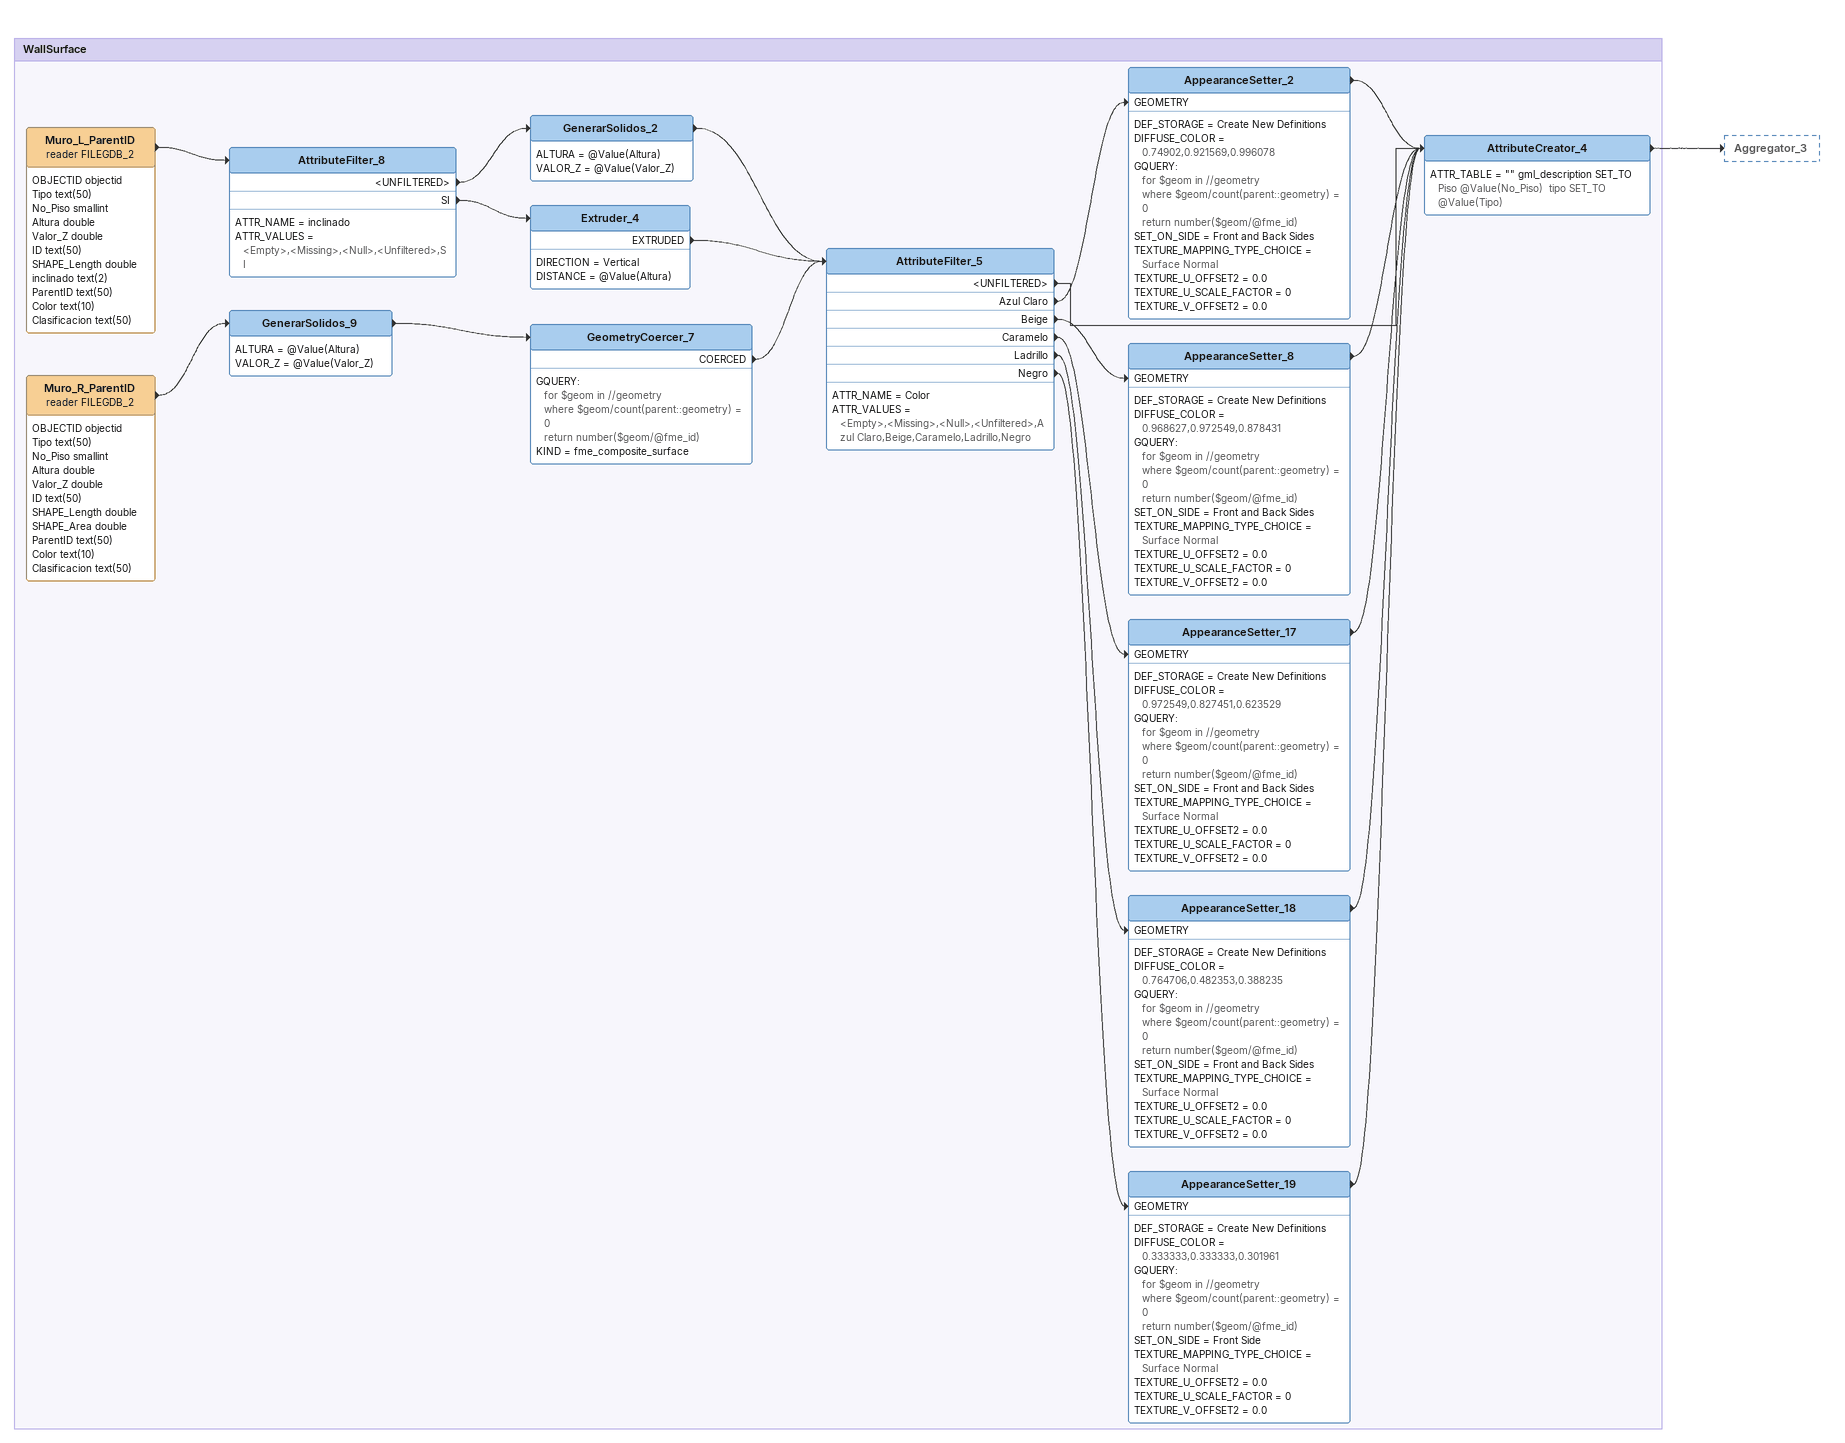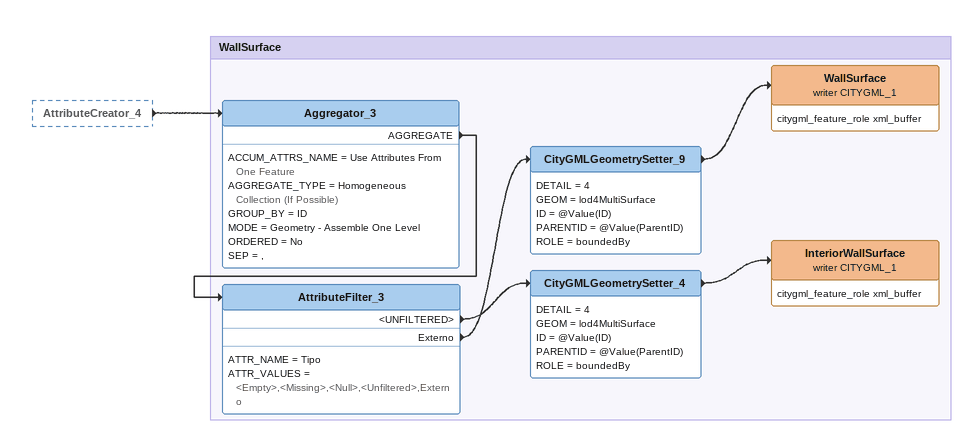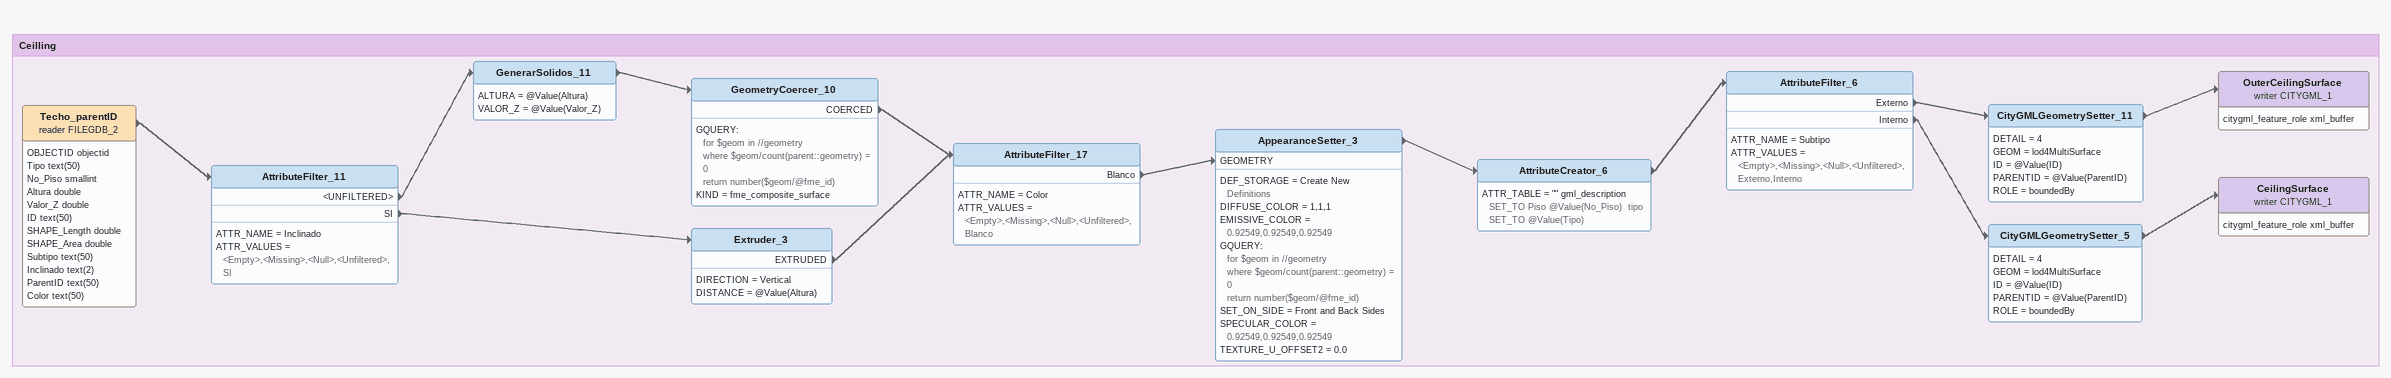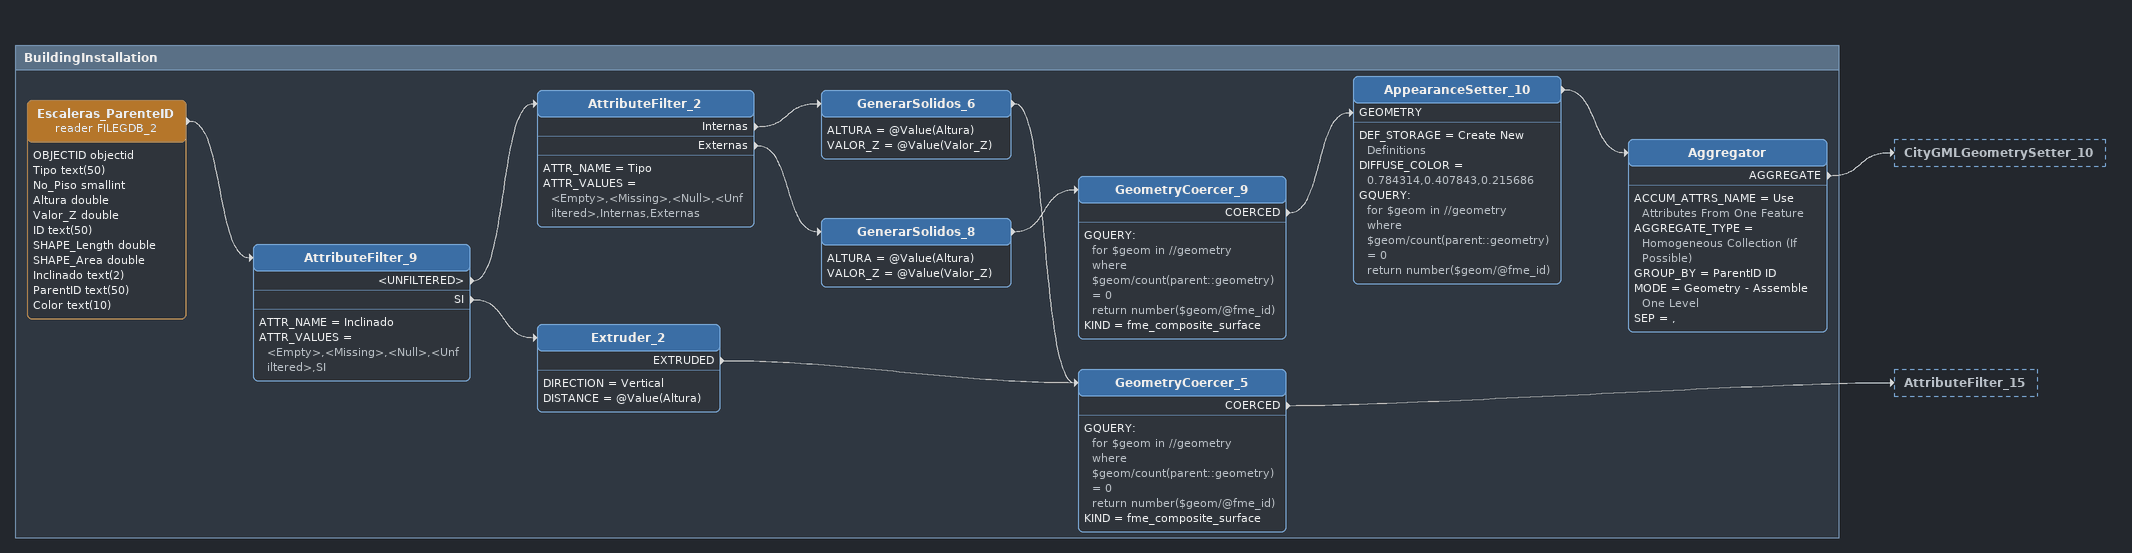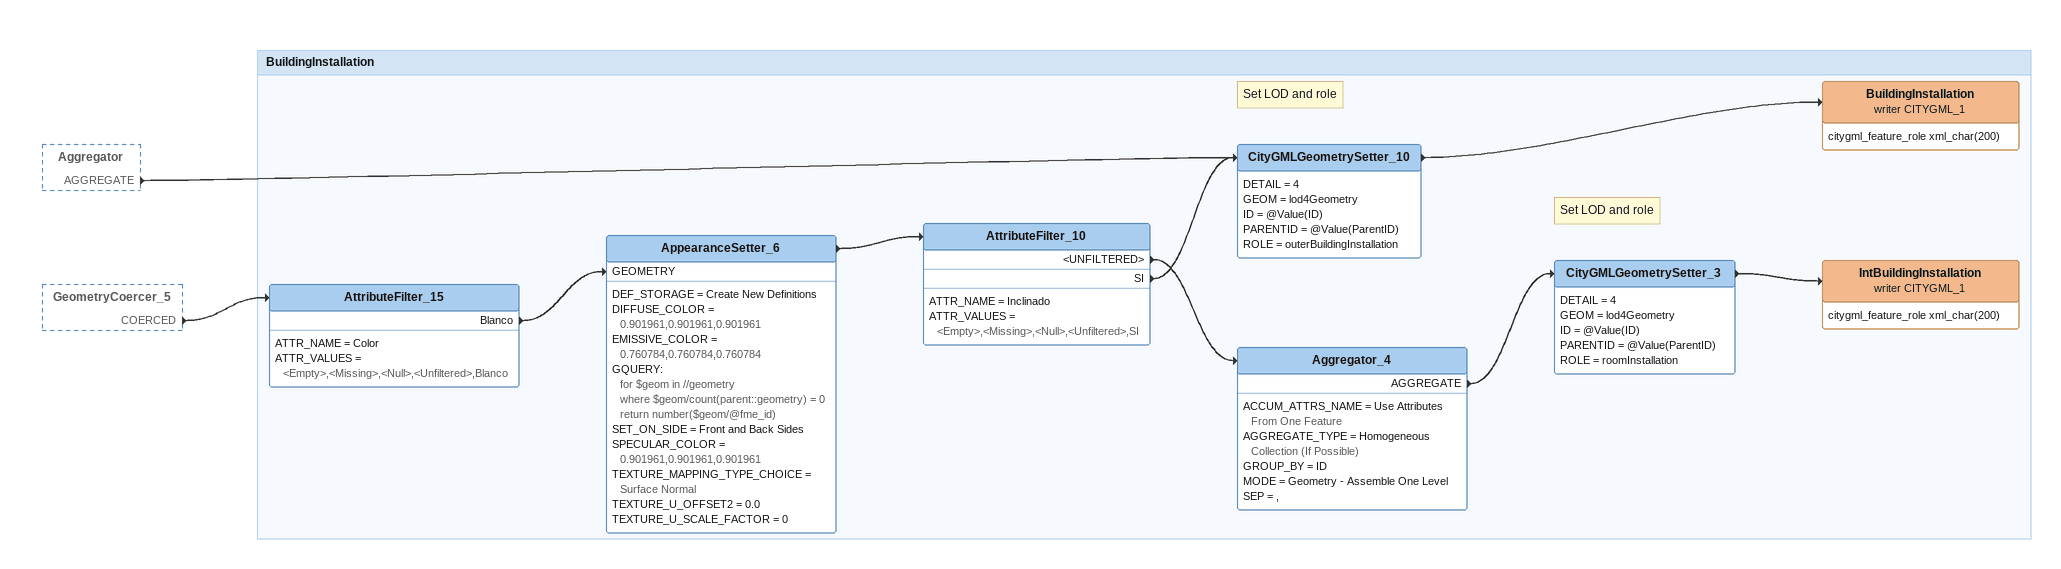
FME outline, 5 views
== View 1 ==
Bookmark: WallSurface
Muro_L_ParentID (reader FILEGDB_2)
    attributes: OBJECTID objectid, Tipo text(50), No_Piso smallint, Altura double, Valor_Z double, ID text(50), SHAPE_Length double, inclinado text(2), ParentID text(50), Color text(10), Clasificacion text(50)
    -> AttributeFilter_8
AttributeFilter_8
    ATTR_NAME = inclinado
    ATTR_VALUES = <Empty>,<Missing>,<Null>,<Unfiltered>,SI
    <UNFILTERED> -> GenerarSolidos_2
    SI -> Extruder_4
GenerarSolidos_2
    ALTURA = @Value(Altura)
    VALOR_Z = @Value(Valor_Z)
    -> AttributeFilter_5
Extruder_4
    DIRECTION = Vertical
    DISTANCE = @Value(Altura)
    EXTRUDED -> AttributeFilter_5
Muro_R_ParentID (reader FILEGDB_2)
    attributes: OBJECTID objectid, Tipo text(50), No_Piso smallint, Altura double, Valor_Z double, ID text(50), SHAPE_Length double, SHAPE_Area double, ParentID text(50), Color text(10), Clasificacion text(50)
    -> GenerarSolidos_9
GenerarSolidos_9
    ALTURA = @Value(Altura)
    VALOR_Z = @Value(Valor_Z)
    -> GeometryCoercer_7
GeometryCoercer_7
    GQUERY:
      for $geom in //geometry
      where $geom/count(parent::geometry) = 0
      return number($geom/@fme_id)
    KIND = fme_composite_surface
    COERCED -> AttributeFilter_5
AttributeFilter_5
    ATTR_NAME = Color
    ATTR_VALUES = <Empty>,<Missing>,<Null>,<Unfiltered>,Azul Claro,Beige,Caramelo,Ladrillo,Negro
    <UNFILTERED> -> AttributeCreator_4
    Azul Claro -> AppearanceSetter_2 [GEOMETRY]
    Beige -> AppearanceSetter_8 [GEOMETRY]
    Caramelo -> AppearanceSetter_17 [GEOMETRY]
    Ladrillo -> AppearanceSetter_18 [GEOMETRY]
    Negro -> AppearanceSetter_19 [GEOMETRY]
AppearanceSetter_2
    DEF_STORAGE = Create New Definitions
    DIFFUSE_COLOR = 0.74902,0.921569,0.996078
    GQUERY:
      for $geom in //geometry
      where $geom/count(parent::geometry) = 0
      return number($geom/@fme_id)
    SET_ON_SIDE = Front and Back Sides
    TEXTURE_MAPPING_TYPE_CHOICE = Surface Normal
    TEXTURE_U_OFFSET2 = 0.0
    TEXTURE_U_SCALE_FACTOR = 0
    TEXTURE_V_OFFSET2 = 0.0
    -> AttributeCreator_4
AppearanceSetter_8
    DEF_STORAGE = Create New Definitions
    DIFFUSE_COLOR = 0.968627,0.972549,0.878431
    GQUERY:
      for $geom in //geometry
      where $geom/count(parent::geometry) = 0
      return number($geom/@fme_id)
    SET_ON_SIDE = Front and Back Sides
    TEXTURE_MAPPING_TYPE_CHOICE = Surface Normal
    TEXTURE_U_OFFSET2 = 0.0
    TEXTURE_U_SCALE_FACTOR = 0
    TEXTURE_V_OFFSET2 = 0.0
    -> AttributeCreator_4
AppearanceSetter_17
    DEF_STORAGE = Create New Definitions
    DIFFUSE_COLOR = 0.972549,0.827451,0.623529
    GQUERY:
      for $geom in //geometry
      where $geom/count(parent::geometry) = 0
      return number($geom/@fme_id)
    SET_ON_SIDE = Front and Back Sides
    TEXTURE_MAPPING_TYPE_CHOICE = Surface Normal
    TEXTURE_U_OFFSET2 = 0.0
    TEXTURE_U_SCALE_FACTOR = 0
    TEXTURE_V_OFFSET2 = 0.0
    -> AttributeCreator_4
AppearanceSetter_18
    DEF_STORAGE = Create New Definitions
    DIFFUSE_COLOR = 0.764706,0.482353,0.388235
    GQUERY:
      for $geom in //geometry
      where $geom/count(parent::geometry) = 0
      return number($geom/@fme_id)
    SET_ON_SIDE = Front and Back Sides
    TEXTURE_MAPPING_TYPE_CHOICE = Surface Normal
    TEXTURE_U_OFFSET2 = 0.0
    TEXTURE_U_SCALE_FACTOR = 0
    TEXTURE_V_OFFSET2 = 0.0
    -> AttributeCreator_4
AppearanceSetter_19
    DEF_STORAGE = Create New Definitions
    DIFFUSE_COLOR = 0.333333,0.333333,0.301961
    GQUERY:
      for $geom in //geometry
      where $geom/count(parent::geometry) = 0
      return number($geom/@fme_id)
    SET_ON_SIDE = Front Side
    TEXTURE_MAPPING_TYPE_CHOICE = Surface Normal
    TEXTURE_U_OFFSET2 = 0.0
    TEXTURE_U_SCALE_FACTOR = 0
    TEXTURE_V_OFFSET2 = 0.0
    -> AttributeCreator_4
AttributeCreator_4
    ATTR_TABLE = "" gml_description SET_TO Piso @Value(No_Piso)  tipo SET_TO @Value(Tipo)
    -> Aggregator_3

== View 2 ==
AttributeCreator_4 [outside]
    -> Aggregator_3

Bookmark: WallSurface
Aggregator_3
    ACCUM_ATTRS_NAME = Use Attributes From One Feature
    AGGREGATE_TYPE = Homogeneous Collection (If Possible)
    GROUP_BY = ID
    MODE = Geometry - Assemble One Level
    ORDERED = No
    SEP = ,
    AGGREGATE -> AttributeFilter_3
AttributeFilter_3
    ATTR_NAME = Tipo
    ATTR_VALUES = <Empty>,<Missing>,<Null>,<Unfiltered>,Externo
    <UNFILTERED> -> CityGMLGeometrySetter_4
    Externo -> CityGMLGeometrySetter_9
CityGMLGeometrySetter_9
    DETAIL = 4
    GEOM = lod4MultiSurface
    ID = @Value(ID)
    PARENTID = @Value(ParentID)
    ROLE = boundedBy
    -> WallSurface (writer CITYGML_1)
WallSurface (writer CITYGML_1)
    attributes: citygml_feature_role xml_buffer
CityGMLGeometrySetter_4
    DETAIL = 4
    GEOM = lod4MultiSurface
    ID = @Value(ID)
    PARENTID = @Value(ParentID)
    ROLE = boundedBy
    -> InteriorWallSurface (writer CITYGML_1)
InteriorWallSurface (writer CITYGML_1)
    attributes: citygml_feature_role xml_buffer

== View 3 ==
Bookmark: Ceilling
Techo_parentID (reader FILEGDB_2)
    attributes: OBJECTID objectid, Tipo text(50), No_Piso smallint, Altura double, Valor_Z double, ID text(50), SHAPE_Length double, SHAPE_Area double, Subtipo text(50), Inclinado text(2), ParentID text(50), Color text(50)
    -> AttributeFilter_11
AttributeFilter_11
    ATTR_NAME = Inclinado
    ATTR_VALUES = <Empty>,<Missing>,<Null>,<Unfiltered>,SI
    <UNFILTERED> -> GenerarSolidos_11
    SI -> Extruder_3
GenerarSolidos_11
    ALTURA = @Value(Altura)
    VALOR_Z = @Value(Valor_Z)
    -> GeometryCoercer_10
GeometryCoercer_10
    GQUERY:
      for $geom in //geometry
      where $geom/count(parent::geometry) = 0
      return number($geom/@fme_id)
    KIND = fme_composite_surface
    COERCED -> AttributeFilter_17
Extruder_3
    DIRECTION = Vertical
    DISTANCE = @Value(Altura)
    EXTRUDED -> AttributeFilter_17
AttributeFilter_17
    ATTR_NAME = Color
    ATTR_VALUES = <Empty>,<Missing>,<Null>,<Unfiltered>,Blanco
    Blanco -> AppearanceSetter_3 [GEOMETRY]
AppearanceSetter_3
    DEF_STORAGE = Create New Definitions
    DIFFUSE_COLOR = 1,1,1
    EMISSIVE_COLOR = 0.92549,0.92549,0.92549
    GQUERY:
      for $geom in //geometry
      where $geom/count(parent::geometry) = 0
      return number($geom/@fme_id)
    SET_ON_SIDE = Front and Back Sides
    SPECULAR_COLOR = 0.92549,0.92549,0.92549
    TEXTURE_U_OFFSET2 = 0.0
    -> AttributeCreator_6
AttributeCreator_6
    ATTR_TABLE = "" gml_description SET_TO Piso @Value(No_Piso)  tipo SET_TO @Value(Tipo)
    -> AttributeFilter_6
AttributeFilter_6
    ATTR_NAME = Subtipo
    ATTR_VALUES = <Empty>,<Missing>,<Null>,<Unfiltered>,Externo,Interno
    Externo -> CityGMLGeometrySetter_11
    Interno -> CityGMLGeometrySetter_5
CityGMLGeometrySetter_11
    DETAIL = 4
    GEOM = lod4MultiSurface
    ID = @Value(ID)
    PARENTID = @Value(ParentID)
    ROLE = boundedBy
    -> OuterCeilingSurface (writer CITYGML_1)
OuterCeilingSurface (writer CITYGML_1)
    attributes: citygml_feature_role xml_buffer
CityGMLGeometrySetter_5
    DETAIL = 4
    GEOM = lod4MultiSurface
    ID = @Value(ID)
    PARENTID = @Value(ParentID)
    ROLE = boundedBy
    -> CeilingSurface (writer CITYGML_1)
CeilingSurface (writer CITYGML_1)
    attributes: citygml_feature_role xml_buffer

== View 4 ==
Bookmark: BuildingInstallation
Escaleras_ParenteID (reader FILEGDB_2)
    attributes: OBJECTID objectid, Tipo text(50), No_Piso smallint, Altura double, Valor_Z double, ID text(50), SHAPE_Length double, SHAPE_Area double, Inclinado text(2), ParentID text(50), Color text(10)
    -> AttributeFilter_9
AttributeFilter_9
    ATTR_NAME = Inclinado
    ATTR_VALUES = <Empty>,<Missing>,<Null>,<Unfiltered>,SI
    <UNFILTERED> -> AttributeFilter_2
    SI -> Extruder_2
AttributeFilter_2
    ATTR_NAME = Tipo
    ATTR_VALUES = <Empty>,<Missing>,<Null>,<Unfiltered>,Internas,Externas
    Internas -> GenerarSolidos_6
    Externas -> GenerarSolidos_8
GenerarSolidos_6
    ALTURA = @Value(Altura)
    VALOR_Z = @Value(Valor_Z)
    -> GeometryCoercer_5
GenerarSolidos_8
    ALTURA = @Value(Altura)
    VALOR_Z = @Value(Valor_Z)
    -> GeometryCoercer_9
GeometryCoercer_9
    GQUERY:
      for $geom in //geometry
      where $geom/count(parent::geometry) = 0
      return number($geom/@fme_id)
    KIND = fme_composite_surface
    COERCED -> AppearanceSetter_10 [GEOMETRY]
AppearanceSetter_10
    DEF_STORAGE = Create New Definitions
    DIFFUSE_COLOR = 0.784314,0.407843,0.215686
    GQUERY:
      for $geom in //geometry
      where $geom/count(parent::geometry) = 0
      return number($geom/@fme_id)
    -> Aggregator
Aggregator
    ACCUM_ATTRS_NAME = Use Attributes From One Feature
    AGGREGATE_TYPE = Homogeneous Collection (If Possible)
    GROUP_BY = ParentID ID
    MODE = Geometry - Assemble One Level
    SEP = ,
    AGGREGATE -> CityGMLGeometrySetter_10
Extruder_2
    DIRECTION = Vertical
    DISTANCE = @Value(Altura)
    EXTRUDED -> GeometryCoercer_5
GeometryCoercer_5
    GQUERY:
      for $geom in //geometry
      where $geom/count(parent::geometry) = 0
      return number($geom/@fme_id)
    KIND = fme_composite_surface
    COERCED -> AttributeFilter_15

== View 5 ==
Aggregator [outside]
    AGGREGATE -> CityGMLGeometrySetter_10
GeometryCoercer_5 [outside]
    COERCED -> AttributeFilter_15

Bookmark: BuildingInstallation
AttributeFilter_15
    ATTR_NAME = Color
    ATTR_VALUES = <Empty>,<Missing>,<Null>,<Unfiltered>,Blanco
    Blanco -> AppearanceSetter_6 [GEOMETRY]
AppearanceSetter_6
    DEF_STORAGE = Create New Definitions
    DIFFUSE_COLOR = 0.901961,0.901961,0.901961
    EMISSIVE_COLOR = 0.760784,0.760784,0.760784
    GQUERY:
      for $geom in //geometry
      where $geom/count(parent::geometry) = 0
      return number($geom/@fme_id)
    SET_ON_SIDE = Front and Back Sides
    SPECULAR_COLOR = 0.901961,0.901961,0.901961
    TEXTURE_MAPPING_TYPE_CHOICE = Surface Normal
    TEXTURE_U_OFFSET2 = 0.0
    TEXTURE_U_SCALE_FACTOR = 0
    -> AttributeFilter_10
AttributeFilter_10
    ATTR_NAME = Inclinado
    ATTR_VALUES = <Empty>,<Missing>,<Null>,<Unfiltered>,SI
    <UNFILTERED> -> Aggregator_4
    SI -> CityGMLGeometrySetter_10
Note: Set LOD and role
CityGMLGeometrySetter_10
    DETAIL = 4
    GEOM = lod4Geometry
    ID = @Value(ID)
    PARENTID = @Value(ParentID)
    ROLE = outerBuildingInstallation
    -> BuildingInstallation (writer CITYGML_1)
BuildingInstallation (writer CITYGML_1)
    attributes: citygml_feature_role xml_char(200)
Aggregator_4
    ACCUM_ATTRS_NAME = Use Attributes From One Feature
    AGGREGATE_TYPE = Homogeneous Collection (If Possible)
    GROUP_BY = ID
    MODE = Geometry - Assemble One Level
    SEP = ,
    AGGREGATE -> CityGMLGeometrySetter_3
Note: Set LOD and role
CityGMLGeometrySetter_3
    DETAIL = 4
    GEOM = lod4Geometry
    ID = @Value(ID)
    PARENTID = @Value(ParentID)
    ROLE = roomInstallation
    -> IntBuildingInstallation (writer CITYGML_1)
IntBuildingInstallation (writer CITYGML_1)
    attributes: citygml_feature_role xml_char(200)
